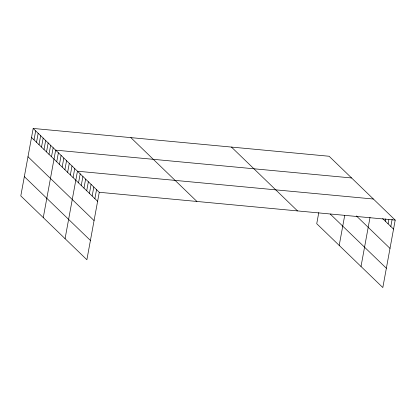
<?xml version="1.0" encoding="UTF-8"?>
<svg xmlns="http://www.w3.org/2000/svg" width="416" height="416" viewBox="0 0 416 416"><rect width="100%" height="100%" fill="white"/><g stroke="black" fill="none" stroke-linecap="round" stroke-linejoin="round"><path stroke-width="0.62" d="M33.181 128.445L20.8 195.905L86.882 259.745L99.263 192.286L33.181 128.445L329.118 156.255L395.2 220.095L382.819 287.555L316.737 223.714L318.776 212.607M34.024 139.864L35.677 130.858M36.52 142.277L38.173 133.271M39.016 144.69L40.669 135.684M41.512 147.103L43.165 138.091M44.008 149.516L45.661 140.504M46.509 151.923L48.162 142.917M49.005 154.336L50.658 145.33M51.501 156.749L53.154 147.742M43.269 217.61L55.65 150.15L351.588 177.96M56.722 161.793L58.375 152.786M59.446 164.429L61.1 155.418M62.171 167.06L63.825 158.054M64.901 169.692L66.555 160.685M67.626 172.328L69.28 163.322M70.351 174.959L72.004 165.953M73.076 177.596L74.729 168.584M65.073 238.68L77.454 171.22L373.391 199.025M78.53 182.863L80.184 173.852M81.255 185.494L82.909 176.488M83.98 188.126L85.634 179.119M86.705 190.762L88.358 181.75M89.435 193.393L91.088 184.387M92.16 196.03L93.813 187.018M94.884 198.661L96.538 189.654M339.206 245.419L344.734 215.29M361.01 266.484L370.022 217.386M385.367 221.203L385.809 218.8M388.097 223.834L388.866 219.632M390.822 226.47L392.142 219.263M99.263 192.286L395.2 220.095M382.642 218.566L393.546 229.102M356.387 215.914L390.005 248.388M330.262 214.074L386.36 268.263M231.457 147.077L297.539 210.917M130.842 137.623L196.924 201.464M31.528 137.457L97.609 201.292M27.986 156.744L94.068 220.584M24.341 176.618L90.423 240.458"/></g></svg>
